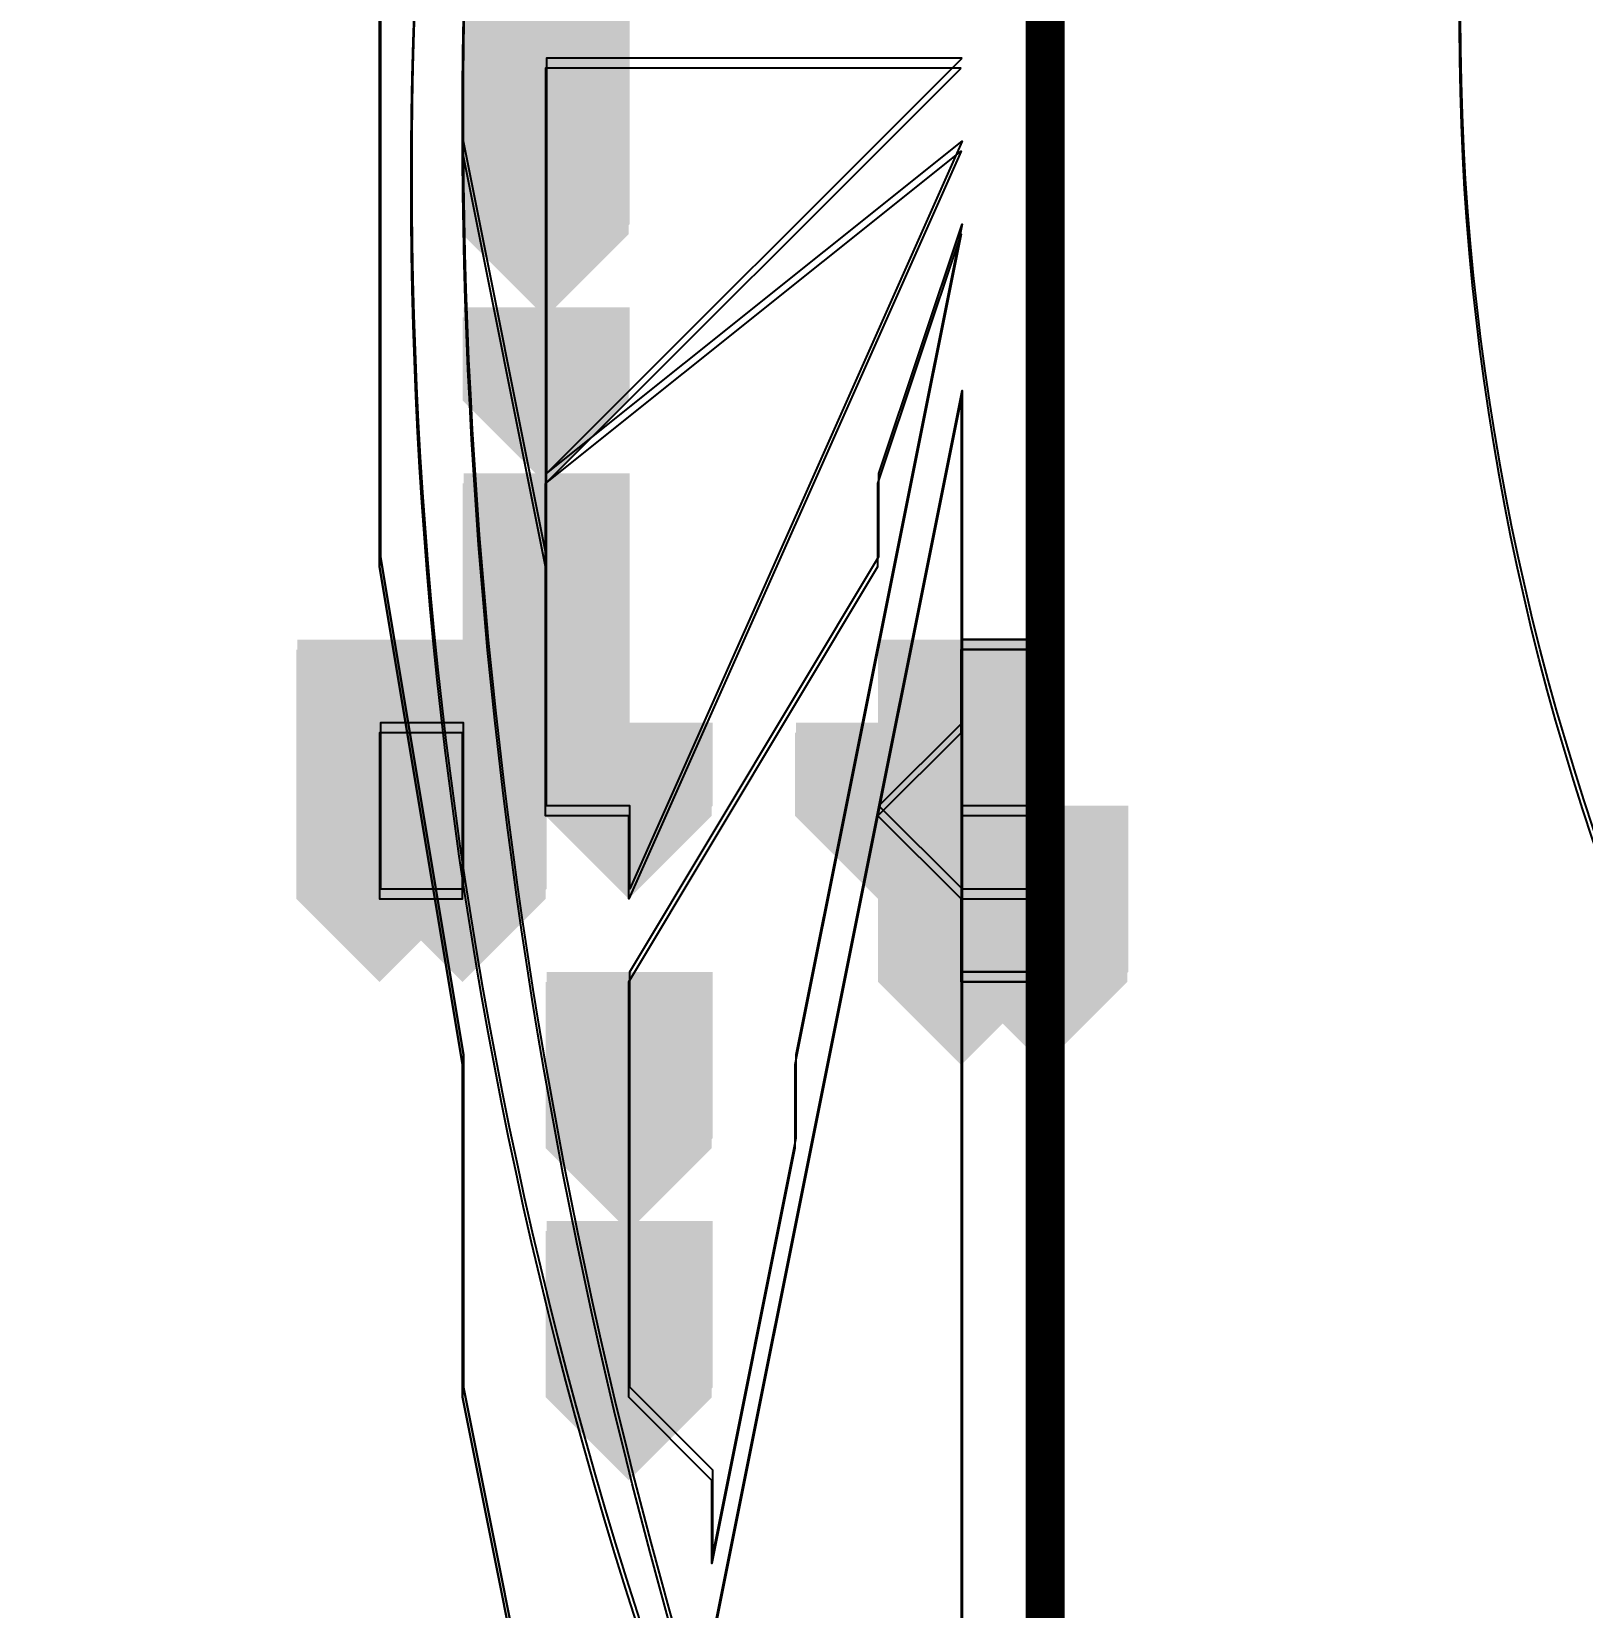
# Model space of a CAD drawing. Header units: millimetres. Extents: x -13407 to 8937287, y -2611 to 109271.
# Drawn here: x 12422.4 to 12501.4, y 5644.8 to 5725.2 of the extents above; entities that cross this region are included whole.
import ezdxf
from ezdxf import colors
from ezdxf.entities.mleader import LeaderData, LeaderLine
from ezdxf.math import Vec2, Vec3

# ---------------------------------------------------------------- set-up
doc = ezdxf.new("R2010")
doc.units = ezdxf.units.MM
doc.layers.add('АР_Отметки', color=250, linetype='Continuous', lineweight=15)
doc.layers.add('ТХ_обор_бытовое', color=14, linetype='Continuous')
doc.styles.add('ISOCPEUR', font='isocpeur.ttf', dxfattribs={"width": 0.7})

# ---------------------------------------------------------------- blocks, each defined once
blk = doc.blocks.new('_DotSmall')
at = {"color": 0, "linetype": 'ByBlock', "const_width": 0.5}
blk.add_lwpolyline([(-0.0625, 0, 1), (0.0625, 0, 1)], format="xyb", close=True, dxfattribs=at)
blk = doc.blocks.new('У300')
at = {"layer": 'ТХ_обор_бытовое', "transparency": 33554559}
for points in [[(-230567.446, 67307.201), (-230571.679, 67307.201), (-230571.679, 67302.967), (-230567.446, 67298.734), (-230563.212, 67302.967), (-230563.212, 67307.201)], [(-230567.395, 67307.711), (-230571.628, 67307.711), (-230571.628, 67303.478), (-230567.395, 67299.244), (-230563.161, 67303.478), (-230563.161, 67307.711)], [(-230567.395, 67303.478), (-230571.628, 67303.478), (-230571.628, 67299.244), (-230567.395, 67295.011), (-230563.161, 67299.244), (-230563.161, 67303.478)], [(-230567.395, 67303.478), (-230571.628, 67303.478), (-230571.628, 67299.244), (-230567.395, 67295.011), (-230563.161, 67299.244), (-230563.161, 67303.478)], [(-230567.446, 67302.967), (-230571.679, 67302.967), (-230571.679, 67298.734), (-230567.446, 67294.501), (-230563.212, 67298.734), (-230563.212, 67302.967)], [(-230567.446, 67302.967), (-230571.679, 67302.967), (-230571.679, 67298.734), (-230567.446, 67294.501), (-230563.212, 67298.734), (-230563.212, 67302.967)], [(-230567.395, 67299.244), (-230571.628, 67299.244), (-230571.628, 67295.011), (-230567.395, 67290.778), (-230563.161, 67295.011), (-230563.161, 67299.244)], [(-230567.395, 67299.244), (-230571.628, 67299.244), (-230571.628, 67295.011), (-230567.395, 67290.778), (-230563.161, 67295.011), (-230563.161, 67299.244)], [(-230567.395, 67299.244), (-230571.628, 67299.244), (-230571.628, 67295.011), (-230567.395, 67290.778), (-230563.161, 67295.011), (-230563.161, 67299.244)], [(-230567.395, 67299.244), (-230571.628, 67299.244), (-230571.628, 67295.011), (-230567.395, 67290.778), (-230563.161, 67295.011), (-230563.161, 67299.244)], [(-230567.446, 67298.734), (-230571.679, 67298.734), (-230571.679, 67294.501), (-230567.446, 67290.267), (-230563.212, 67294.501), (-230563.212, 67298.734)], [(-230567.446, 67298.734), (-230571.679, 67298.734), (-230571.679, 67294.501), (-230567.446, 67290.267), (-230563.212, 67294.501), (-230563.212, 67298.734)], [(-230567.446, 67298.734), (-230571.679, 67298.734), (-230571.679, 67294.501), (-230567.446, 67290.267), (-230563.212, 67294.501), (-230563.212, 67298.734)], [(-230567.446, 67298.734), (-230571.679, 67298.734), (-230571.679, 67294.501), (-230567.446, 67290.267), (-230563.212, 67294.501), (-230563.212, 67298.734)], [(-230567.395, 67290.778), (-230571.628, 67290.778), (-230571.628, 67286.544), (-230567.395, 67282.311), (-230563.161, 67286.544), (-230563.161, 67290.778)], [(-230567.446, 67290.267), (-230571.679, 67290.267), (-230571.679, 67286.034), (-230567.446, 67281.8), (-230563.212, 67286.034), (-230563.212, 67290.267)], [(-230567.395, 67282.311), (-230571.628, 67282.311), (-230571.628, 67278.078), (-230567.395, 67273.844), (-230563.161, 67278.078), (-230563.161, 67282.311)], [(-230567.395, 67282.311), (-230571.628, 67282.311), (-230571.628, 67278.078), (-230567.395, 67273.844), (-230563.161, 67278.078), (-230563.161, 67282.311)], [(-230567.446, 67281.8), (-230571.679, 67281.8), (-230571.679, 67277.567), (-230567.446, 67273.334), (-230563.212, 67277.567), (-230563.212, 67281.8)], [(-230567.446, 67281.8), (-230571.679, 67281.8), (-230571.679, 67277.567), (-230567.446, 67273.334), (-230563.212, 67277.567), (-230563.212, 67281.8)], [(-230567.446, 67277.567), (-230571.679, 67277.567), (-230571.679, 67273.334), (-230567.446, 67269.1), (-230563.212, 67273.334), (-230563.212, 67277.567)], [(-230567.395, 67278.078), (-230571.628, 67278.078), (-230571.628, 67273.844), (-230567.395, 67269.611), (-230563.161, 67273.844), (-230563.161, 67278.078)], [(-230575.861, 67273.844), (-230580.095, 67273.844), (-230580.095, 67269.611), (-230575.861, 67265.378), (-230571.628, 67269.611), (-230571.628, 67273.844)], [(-230575.861, 67273.844), (-230580.095, 67273.844), (-230580.095, 67269.611), (-230575.861, 67265.378), (-230571.628, 67269.611), (-230571.628, 67273.844)], [(-230567.395, 67273.844), (-230571.628, 67273.844), (-230571.628, 67269.611), (-230567.395, 67265.378), (-230563.161, 67269.611), (-230563.161, 67273.844)], [(-230546.228, 67273.844), (-230550.461, 67273.844), (-230550.461, 67269.611), (-230546.228, 67265.378), (-230541.994, 67269.611), (-230541.994, 67273.844)], [(-230546.228, 67273.844), (-230550.461, 67273.844), (-230550.461, 67269.611), (-230546.228, 67265.378), (-230541.994, 67269.611), (-230541.994, 67273.844)], [(-230546.228, 67273.844), (-230550.461, 67273.844), (-230550.461, 67269.611), (-230546.228, 67265.378), (-230541.994, 67269.611), (-230541.994, 67273.844)], [(-230546.228, 67273.844), (-230550.461, 67273.844), (-230550.461, 67269.611), (-230546.228, 67265.378), (-230541.994, 67269.611), (-230541.994, 67273.844)], [(-230575.913, 67273.334), (-230580.146, 67273.334), (-230580.146, 67269.1), (-230575.913, 67264.867), (-230571.679, 67269.1), (-230571.679, 67273.334)], [(-230575.913, 67273.334), (-230580.146, 67273.334), (-230580.146, 67269.1), (-230575.913, 67264.867), (-230571.679, 67269.1), (-230571.679, 67273.334)], [(-230567.446, 67273.334), (-230571.679, 67273.334), (-230571.679, 67269.1), (-230567.446, 67264.867), (-230563.212, 67269.1), (-230563.212, 67273.334)], [(-230546.279, 67273.334), (-230550.512, 67273.334), (-230550.512, 67269.1), (-230546.279, 67264.867), (-230542.046, 67269.1), (-230542.046, 67273.334)], [(-230546.279, 67273.334), (-230550.512, 67273.334), (-230550.512, 67269.1), (-230546.279, 67264.867), (-230542.046, 67269.1), (-230542.046, 67273.334)], [(-230546.279, 67273.334), (-230550.512, 67273.334), (-230550.512, 67269.1), (-230546.279, 67264.867), (-230542.046, 67269.1), (-230542.046, 67273.334)], [(-230546.279, 67273.334), (-230550.512, 67273.334), (-230550.512, 67269.1), (-230546.279, 67264.867), (-230542.046, 67269.1), (-230542.046, 67273.334)], [(-230575.861, 67269.611), (-230580.095, 67269.611), (-230580.095, 67265.378), (-230575.861, 67261.144), (-230571.628, 67265.378), (-230571.628, 67269.611)], [(-230575.861, 67269.611), (-230580.095, 67269.611), (-230580.095, 67265.378), (-230575.861, 67261.144), (-230571.628, 67265.378), (-230571.628, 67269.611)], [(-230575.861, 67269.611), (-230580.095, 67269.611), (-230580.095, 67265.378), (-230575.861, 67261.144), (-230571.628, 67265.378), (-230571.628, 67269.611)], [(-230575.861, 67269.611), (-230580.095, 67269.611), (-230580.095, 67265.378), (-230575.861, 67261.144), (-230571.628, 67265.378), (-230571.628, 67269.611)], [(-230575.861, 67269.611), (-230580.095, 67269.611), (-230580.095, 67265.378), (-230575.861, 67261.144), (-230571.628, 67265.378), (-230571.628, 67269.611)], [(-230575.861, 67269.611), (-230580.095, 67269.611), (-230580.095, 67265.378), (-230575.861, 67261.144), (-230571.628, 67265.378), (-230571.628, 67269.611)], [(-230575.861, 67269.611), (-230580.095, 67269.611), (-230580.095, 67265.378), (-230575.861, 67261.144), (-230571.628, 67265.378), (-230571.628, 67269.611)], [(-230575.861, 67269.611), (-230580.095, 67269.611), (-230580.095, 67265.378), (-230575.861, 67261.144), (-230571.628, 67265.378), (-230571.628, 67269.611)], [(-230575.861, 67269.611), (-230580.095, 67269.611), (-230580.095, 67265.378), (-230575.861, 67261.144), (-230571.628, 67265.378), (-230571.628, 67269.611)], [(-230571.628, 67269.611), (-230575.861, 67269.611), (-230575.861, 67265.378), (-230571.628, 67261.144), (-230567.395, 67265.378), (-230567.395, 67269.611)], [(-230571.628, 67269.611), (-230575.861, 67269.611), (-230575.861, 67265.378), (-230571.628, 67261.144), (-230567.395, 67265.378), (-230567.395, 67269.611)], [(-230571.628, 67269.611), (-230575.861, 67269.611), (-230575.861, 67265.378), (-230571.628, 67261.144), (-230567.395, 67265.378), (-230567.395, 67269.611)], [(-230571.628, 67269.611), (-230575.861, 67269.611), (-230575.861, 67265.378), (-230571.628, 67261.144), (-230567.395, 67265.378), (-230567.395, 67269.611)], [(-230571.628, 67269.611), (-230575.861, 67269.611), (-230575.861, 67265.378), (-230571.628, 67261.144), (-230567.395, 67265.378), (-230567.395, 67269.611)], [(-230571.628, 67269.611), (-230575.861, 67269.611), (-230575.861, 67265.378), (-230571.628, 67261.144), (-230567.395, 67265.378), (-230567.395, 67269.611)], [(-230571.628, 67269.611), (-230575.861, 67269.611), (-230575.861, 67265.378), (-230571.628, 67261.144), (-230567.395, 67265.378), (-230567.395, 67269.611)], [(-230571.628, 67269.611), (-230575.861, 67269.611), (-230575.861, 67265.378), (-230571.628, 67261.144), (-230567.395, 67265.378), (-230567.395, 67269.611)], [(-230571.628, 67269.611), (-230575.861, 67269.611), (-230575.861, 67265.378), (-230571.628, 67261.144), (-230567.395, 67265.378), (-230567.395, 67269.611)], [(-230563.161, 67269.611), (-230567.395, 67269.611), (-230567.395, 67265.378), (-230563.161, 67261.144), (-230558.928, 67265.378), (-230558.928, 67269.611)], [(-230550.461, 67269.611), (-230554.695, 67269.611), (-230554.695, 67265.378), (-230550.461, 67261.144), (-230546.228, 67265.378), (-230546.228, 67269.611)], [(-230550.461, 67269.611), (-230554.695, 67269.611), (-230554.695, 67265.378), (-230550.461, 67261.144), (-230546.228, 67265.378), (-230546.228, 67269.611)], [(-230546.228, 67269.611), (-230550.461, 67269.611), (-230550.461, 67265.378), (-230546.228, 67261.144), (-230541.994, 67265.378), (-230541.994, 67269.611)], [(-230546.228, 67269.611), (-230550.461, 67269.611), (-230550.461, 67265.378), (-230546.228, 67261.144), (-230541.994, 67265.378), (-230541.994, 67269.611)], [(-230575.913, 67269.1), (-230580.146, 67269.1), (-230580.146, 67264.867), (-230575.913, 67260.634), (-230571.679, 67264.867), (-230571.679, 67269.1)], [(-230575.913, 67269.1), (-230580.146, 67269.1), (-230580.146, 67264.867), (-230575.913, 67260.634), (-230571.679, 67264.867), (-230571.679, 67269.1)], [(-230575.913, 67269.1), (-230580.146, 67269.1), (-230580.146, 67264.867), (-230575.913, 67260.634), (-230571.679, 67264.867), (-230571.679, 67269.1)], [(-230575.913, 67269.1), (-230580.146, 67269.1), (-230580.146, 67264.867), (-230575.913, 67260.634), (-230571.679, 67264.867), (-230571.679, 67269.1)], [(-230575.913, 67269.1), (-230580.146, 67269.1), (-230580.146, 67264.867), (-230575.913, 67260.634), (-230571.679, 67264.867), (-230571.679, 67269.1)], [(-230575.913, 67269.1), (-230580.146, 67269.1), (-230580.146, 67264.867), (-230575.913, 67260.634), (-230571.679, 67264.867), (-230571.679, 67269.1)], [(-230575.913, 67269.1), (-230580.146, 67269.1), (-230580.146, 67264.867), (-230575.913, 67260.634), (-230571.679, 67264.867), (-230571.679, 67269.1)], [(-230575.913, 67269.1), (-230580.146, 67269.1), (-230580.146, 67264.867), (-230575.913, 67260.634), (-230571.679, 67264.867), (-230571.679, 67269.1)], [(-230575.913, 67269.1), (-230580.146, 67269.1), (-230580.146, 67264.867), (-230575.913, 67260.634), (-230571.679, 67264.867), (-230571.679, 67269.1)], [(-230571.679, 67269.1), (-230575.913, 67269.1), (-230575.913, 67264.867), (-230571.679, 67260.634), (-230567.446, 67264.867), (-230567.446, 67269.1)], [(-230571.679, 67269.1), (-230575.913, 67269.1), (-230575.913, 67264.867), (-230571.679, 67260.634), (-230567.446, 67264.867), (-230567.446, 67269.1)], [(-230571.679, 67269.1), (-230575.913, 67269.1), (-230575.913, 67264.867), (-230571.679, 67260.634), (-230567.446, 67264.867), (-230567.446, 67269.1)], [(-230571.679, 67269.1), (-230575.913, 67269.1), (-230575.913, 67264.867), (-230571.679, 67260.634), (-230567.446, 67264.867), (-230567.446, 67269.1)], [(-230571.679, 67269.1), (-230575.913, 67269.1), (-230575.913, 67264.867), (-230571.679, 67260.634), (-230567.446, 67264.867), (-230567.446, 67269.1)], [(-230571.679, 67269.1), (-230575.913, 67269.1), (-230575.913, 67264.867), (-230571.679, 67260.634), (-230567.446, 67264.867), (-230567.446, 67269.1)], [(-230571.679, 67269.1), (-230575.913, 67269.1), (-230575.913, 67264.867), (-230571.679, 67260.634), (-230567.446, 67264.867), (-230567.446, 67269.1)], [(-230571.679, 67269.1), (-230575.913, 67269.1), (-230575.913, 67264.867), (-230571.679, 67260.634), (-230567.446, 67264.867), (-230567.446, 67269.1)], [(-230571.679, 67269.1), (-230575.913, 67269.1), (-230575.913, 67264.867), (-230571.679, 67260.634), (-230567.446, 67264.867), (-230567.446, 67269.1)], [(-230563.212, 67269.1), (-230567.446, 67269.1), (-230567.446, 67264.867), (-230563.212, 67260.634), (-230558.979, 67264.867), (-230558.979, 67269.1)], [(-230550.512, 67269.1), (-230554.746, 67269.1), (-230554.746, 67264.867), (-230550.512, 67260.634), (-230546.279, 67264.867), (-230546.279, 67269.1)], [(-230550.512, 67269.1), (-230554.746, 67269.1), (-230554.746, 67264.867), (-230550.512, 67260.634), (-230546.279, 67264.867), (-230546.279, 67269.1)], [(-230546.279, 67269.1), (-230550.512, 67269.1), (-230550.512, 67264.867), (-230546.279, 67260.634), (-230542.046, 67264.867), (-230542.046, 67269.1)], [(-230546.279, 67269.1), (-230550.512, 67269.1), (-230550.512, 67264.867), (-230546.279, 67260.634), (-230542.046, 67264.867), (-230542.046, 67269.1)], [(-230575.913, 67264.867), (-230580.146, 67264.867), (-230580.146, 67260.634), (-230575.913, 67256.4), (-230571.679, 67260.634), (-230571.679, 67264.867)], [(-230575.913, 67264.867), (-230580.146, 67264.867), (-230580.146, 67260.634), (-230575.913, 67256.4), (-230571.679, 67260.634), (-230571.679, 67264.867)], [(-230575.913, 67264.867), (-230580.146, 67264.867), (-230580.146, 67260.634), (-230575.913, 67256.4), (-230571.679, 67260.634), (-230571.679, 67264.867)], [(-230575.913, 67264.867), (-230580.146, 67264.867), (-230580.146, 67260.634), (-230575.913, 67256.4), (-230571.679, 67260.634), (-230571.679, 67264.867)], [(-230575.913, 67264.867), (-230580.146, 67264.867), (-230580.146, 67260.634), (-230575.913, 67256.4), (-230571.679, 67260.634), (-230571.679, 67264.867)], [(-230575.861, 67265.378), (-230580.095, 67265.378), (-230580.095, 67261.144), (-230575.861, 67256.911), (-230571.628, 67261.144), (-230571.628, 67265.378)], [(-230575.861, 67265.378), (-230580.095, 67265.378), (-230580.095, 67261.144), (-230575.861, 67256.911), (-230571.628, 67261.144), (-230571.628, 67265.378)], [(-230575.861, 67265.378), (-230580.095, 67265.378), (-230580.095, 67261.144), (-230575.861, 67256.911), (-230571.628, 67261.144), (-230571.628, 67265.378)], [(-230575.861, 67265.378), (-230580.095, 67265.378), (-230580.095, 67261.144), (-230575.861, 67256.911), (-230571.628, 67261.144), (-230571.628, 67265.378)], [(-230575.861, 67265.378), (-230580.095, 67265.378), (-230580.095, 67261.144), (-230575.861, 67256.911), (-230571.628, 67261.144), (-230571.628, 67265.378)], [(-230571.679, 67264.867), (-230575.913, 67264.867), (-230575.913, 67260.634), (-230571.679, 67256.4), (-230567.446, 67260.634), (-230567.446, 67264.867)], [(-230571.679, 67264.867), (-230575.913, 67264.867), (-230575.913, 67260.634), (-230571.679, 67256.4), (-230567.446, 67260.634), (-230567.446, 67264.867)], [(-230571.679, 67264.867), (-230575.913, 67264.867), (-230575.913, 67260.634), (-230571.679, 67256.4), (-230567.446, 67260.634), (-230567.446, 67264.867)], [(-230571.628, 67265.378), (-230575.861, 67265.378), (-230575.861, 67261.144), (-230571.628, 67256.911), (-230567.395, 67261.144), (-230567.395, 67265.378)], [(-230571.628, 67265.378), (-230575.861, 67265.378), (-230575.861, 67261.144), (-230571.628, 67256.911), (-230567.395, 67261.144), (-230567.395, 67265.378)], [(-230571.628, 67265.378), (-230575.861, 67265.378), (-230575.861, 67261.144), (-230571.628, 67256.911), (-230567.395, 67261.144), (-230567.395, 67265.378)], [(-230546.279, 67264.867), (-230550.512, 67264.867), (-230550.512, 67260.634), (-230546.279, 67256.4), (-230542.046, 67260.634), (-230542.046, 67264.867)], [(-230546.279, 67264.867), (-230550.512, 67264.867), (-230550.512, 67260.634), (-230546.279, 67256.4), (-230542.046, 67260.634), (-230542.046, 67264.867)], [(-230546.228, 67265.378), (-230550.461, 67265.378), (-230550.461, 67261.144), (-230546.228, 67256.911), (-230541.994, 67261.144), (-230541.994, 67265.378)], [(-230546.228, 67265.378), (-230550.461, 67265.378), (-230550.461, 67261.144), (-230546.228, 67256.911), (-230541.994, 67261.144), (-230541.994, 67265.378)], [(-230542.046, 67264.867), (-230546.279, 67264.867), (-230546.279, 67260.634), (-230542.046, 67256.4), (-230537.812, 67260.634), (-230537.812, 67264.867)], [(-230541.994, 67265.378), (-230546.228, 67265.378), (-230546.228, 67261.144), (-230541.994, 67256.911), (-230537.761, 67261.144), (-230537.761, 67265.378)], [(-230546.279, 67260.634), (-230550.512, 67260.634), (-230550.512, 67256.4), (-230546.279, 67252.167), (-230542.046, 67256.4), (-230542.046, 67260.634)], [(-230546.279, 67260.634), (-230550.512, 67260.634), (-230550.512, 67256.4), (-230546.279, 67252.167), (-230542.046, 67256.4), (-230542.046, 67260.634)], [(-230546.228, 67261.144), (-230550.461, 67261.144), (-230550.461, 67256.911), (-230546.228, 67252.678), (-230541.994, 67256.911), (-230541.994, 67261.144)], [(-230546.228, 67261.144), (-230550.461, 67261.144), (-230550.461, 67256.911), (-230546.228, 67252.678), (-230541.994, 67256.911), (-230541.994, 67261.144)], [(-230542.046, 67260.634), (-230546.279, 67260.634), (-230546.279, 67256.4), (-230542.046, 67252.167), (-230537.812, 67256.4), (-230537.812, 67260.634)], [(-230542.046, 67260.634), (-230546.279, 67260.634), (-230546.279, 67256.4), (-230542.046, 67252.167), (-230537.812, 67256.4), (-230537.812, 67260.634)], [(-230541.994, 67261.144), (-230546.228, 67261.144), (-230546.228, 67256.911), (-230541.994, 67252.678), (-230537.761, 67256.911), (-230537.761, 67261.144)], [(-230541.994, 67261.144), (-230546.228, 67261.144), (-230546.228, 67256.911), (-230541.994, 67252.678), (-230537.761, 67256.911), (-230537.761, 67261.144)], [(-230563.161, 67256.911), (-230567.395, 67256.911), (-230567.395, 67252.678), (-230563.161, 67248.444), (-230558.928, 67252.678), (-230558.928, 67256.911)], [(-230563.212, 67256.4), (-230567.446, 67256.4), (-230567.446, 67252.167), (-230563.212, 67247.934), (-230558.979, 67252.167), (-230558.979, 67256.4)], [(-230563.161, 67252.678), (-230567.395, 67252.678), (-230567.395, 67248.444), (-230563.161, 67244.211), (-230558.928, 67248.444), (-230558.928, 67252.678)], [(-230563.212, 67252.167), (-230567.446, 67252.167), (-230567.446, 67247.934), (-230563.212, 67243.7), (-230558.979, 67247.934), (-230558.979, 67252.167)], [(-230563.161, 67244.211), (-230567.395, 67244.211), (-230567.395, 67239.977), (-230563.161, 67235.744), (-230558.928, 67239.977), (-230558.928, 67244.211)], [(-230563.212, 67243.7), (-230567.446, 67243.7), (-230567.446, 67239.467), (-230563.212, 67235.233), (-230558.979, 67239.467), (-230558.979, 67243.7)], [(-230563.161, 67239.977), (-230567.395, 67239.977), (-230567.395, 67235.744), (-230563.161, 67231.511), (-230558.928, 67235.744), (-230558.928, 67239.977)], [(-230563.212, 67239.467), (-230567.446, 67239.467), (-230567.446, 67235.233), (-230563.212, 67231), (-230558.979, 67235.233), (-230558.979, 67239.467)]]:
    blk.add_hatch(color=256, dxfattribs=at).paths.add_polyline_path(points)
at = {"layer": 'ТХ_обор_бытовое', "const_width": 2}
blk.add_lwpolyline([(-230216.026, 67468.579), (-230216.026, 67142.61), (-230541.994, 67142.61), (-230541.994, 67468.579)], close=True, dxfattribs=at)
at = {"layer": 'ТХ_обор_бытовое'}
for points in [[(-230550.461, 67184.944), (-230554.695, 67193.41), (-230563.161, 67201.877), (-230567.395, 67214.577), (-230571.628, 67235.744), (-230571.628, 67252.678), (-230575.861, 67278.078), (-230575.861, 67299.244), (-230575.861, 67324.645), (-230575.861, 67345.811), (-230571.628, 67366.978)], [(-230571.628, 67366.978), (-230575.861, 67345.811), (-230575.861, 67324.645), (-230575.861, 67299.244), (-230575.861, 67278.078), (-230571.628, 67252.678), (-230571.628, 67235.744), (-230567.395, 67214.577), (-230563.161, 67201.877), (-230554.695, 67193.41), (-230550.461, 67184.944), (-230541.994, 67180.71), (-230550.461, 67184.944), (-230554.695, 67193.41), (-230563.161, 67201.877), (-230567.395, 67214.577), (-230571.628, 67235.744), (-230571.628, 67252.678), (-230575.861, 67278.078), (-230575.861, 67299.244), (-230575.861, 67324.645), (-230575.861, 67345.811), (-230571.628, 67366.978)], [(-230571.628, 67366.978), (-230575.861, 67345.811), (-230575.861, 67324.645), (-230575.861, 67299.244), (-230575.861, 67278.078)], [(-230567.395, 67278.078), (-230571.628, 67299.244)], [(-230541.994, 67265.378), (-230546.228, 67265.378), (-230546.228, 67261.144), (-230541.994, 67261.144)]]:
    blk.add_lwpolyline(points, dxfattribs=at)
at = {"layer": 'ТХ_обор_бытовое', "elevation": -0.565}
for points in [[(-230550.512, 67184.433), (-230554.746, 67192.9), (-230563.212, 67201.367), (-230567.446, 67214.067), (-230571.679, 67235.233), (-230571.679, 67252.167), (-230575.913, 67277.567), (-230575.913, 67298.734), (-230575.913, 67324.134), (-230575.913, 67345.301), (-230571.679, 67366.468)], [(-230571.679, 67366.468), (-230575.913, 67345.301), (-230575.913, 67324.134), (-230575.913, 67298.734), (-230575.913, 67277.567), (-230571.679, 67252.167), (-230571.679, 67235.233), (-230567.446, 67214.067), (-230563.212, 67201.367), (-230554.746, 67192.9), (-230550.512, 67184.433), (-230542.046, 67180.2), (-230550.512, 67184.433), (-230554.746, 67192.9), (-230563.212, 67201.367), (-230567.446, 67214.067), (-230571.679, 67235.233), (-230571.679, 67252.167), (-230575.913, 67277.567), (-230575.913, 67298.734), (-230575.913, 67324.134), (-230575.913, 67345.301), (-230571.679, 67366.468)], [(-230571.679, 67366.468), (-230575.913, 67345.301), (-230575.913, 67324.134), (-230575.913, 67298.734), (-230575.913, 67277.567)], [(-230567.446, 67277.567), (-230571.679, 67298.734)], [(-230542.046, 67264.867), (-230546.279, 67264.867), (-230546.279, 67260.634), (-230542.046, 67260.634)]]:
    blk.add_lwpolyline(points, dxfattribs=at)
blk.add_lwpolyline([(-230546.279, 67417.268), (-230542.046, 67417.268, 0.248454), (-230550.512, 67192.9, -0.207133)], format="xyb", close=True, dxfattribs=at)
at = {"layer": 'ТХ_обор_бытовое'}
blk.add_lwpolyline([(-230546.228, 67417.779), (-230541.994, 67417.779, 0.248454), (-230550.461, 67193.41, -0.207133)], format="xyb", close=True, dxfattribs=at)
for points in [[(-230546.228, 67303.478), (-230567.395, 67303.478), (-230567.395, 67299.244), (-230567.395, 67295.011), (-230567.395, 67290.778), (-230567.395, 67286.544), (-230567.395, 67282.311)], [(-230567.395, 67269.611), (-230567.395, 67273.844), (-230567.395, 67278.078), (-230567.395, 67282.311), (-230546.228, 67299.244), (-230563.161, 67261.144), (-230563.161, 67265.378), (-230567.395, 67265.378)], [(-230563.161, 67256.911), (-230550.461, 67278.078), (-230550.461, 67282.311), (-230546.228, 67295.011), (-230554.695, 67252.678), (-230554.695, 67248.444), (-230558.928, 67227.277), (-230558.928, 67231.511), (-230563.161, 67235.744), (-230563.161, 67239.977), (-230563.161, 67244.211), (-230563.161, 67248.444), (-230563.161, 67252.678)], [(-230546.228, 67193.41), (-230546.228, 67197.644), (-230550.461, 67201.877), (-230554.695, 67206.111), (-230554.695, 67210.344), (-230558.928, 67214.577), (-230558.928, 67218.811), (-230558.928, 67223.044), (-230546.228, 67286.544)], [(-230541.994, 67256.911), (-230546.228, 67256.911), (-230546.228, 67261.144), (-230550.461, 67265.378), (-230546.228, 67269.611), (-230546.228, 67273.844), (-230541.994, 67273.844), (-230546.228, 67273.844), (-230546.228, 67269.611), (-230550.461, 67265.378), (-230546.228, 67261.144), (-230546.228, 67256.911)], [(-230571.628, 67265.378), (-230571.628, 67269.611), (-230575.861, 67269.611), (-230575.861, 67265.378), (-230575.861, 67261.144), (-230571.628, 67261.144)]]:
    blk.add_lwpolyline(points, close=True, dxfattribs=at)
at = {"layer": 'ТХ_обор_бытовое', "elevation": -0.565}
for points in [[(-230546.279, 67302.967), (-230567.446, 67302.967), (-230567.446, 67298.734), (-230567.446, 67294.501), (-230567.446, 67290.267), (-230567.446, 67286.034), (-230567.446, 67281.8)], [(-230567.446, 67269.1), (-230567.446, 67273.334), (-230567.446, 67277.567), (-230567.446, 67281.8), (-230546.279, 67298.734), (-230563.212, 67260.634), (-230563.212, 67264.867), (-230567.446, 67264.867)], [(-230563.212, 67256.4), (-230550.512, 67277.567), (-230550.512, 67281.8), (-230546.279, 67294.501), (-230554.746, 67252.167), (-230554.746, 67247.934), (-230558.979, 67226.767), (-230558.979, 67231), (-230563.212, 67235.233), (-230563.212, 67239.467), (-230563.212, 67243.7), (-230563.212, 67247.934), (-230563.212, 67252.167)], [(-230546.279, 67192.9), (-230546.279, 67197.133), (-230550.512, 67201.367), (-230554.746, 67205.6), (-230554.746, 67209.833), (-230558.979, 67214.067), (-230558.979, 67218.3), (-230558.979, 67222.533), (-230546.279, 67286.034)], [(-230542.046, 67256.4), (-230546.279, 67256.4), (-230546.279, 67260.634), (-230550.512, 67264.867), (-230546.279, 67269.1), (-230546.279, 67273.334), (-230542.046, 67273.334), (-230546.279, 67273.334), (-230546.279, 67269.1), (-230550.512, 67264.867), (-230546.279, 67260.634), (-230546.279, 67256.4)], [(-230571.679, 67264.867), (-230571.679, 67269.1), (-230575.913, 67269.1), (-230575.913, 67264.867), (-230575.913, 67260.634), (-230571.679, 67260.634)]]:
    blk.add_lwpolyline(points, close=True, dxfattribs=at)
at = {"layer": 'ТХ_обор_бытовое'}
for centre in [(-230391.761, 67305.084, -0.565), (-230391.761, 67305.084, -0.565), (-230391.71, 67305.595), (-230391.71, 67305.595)]:
    blk.add_circle(centre, 129.117, dxfattribs=at)

msp = doc.modelspace()

# ---------------------------------------------------------------- block references
at = {"layer": 'ТХ_обор_бытовое'}
msp.add_blockref('У300', (243016.026, -61579.682), dxfattribs=at)

# ---------------------------------------------------------------- leaders
at = {"layer": 'АР_Отметки'}
ml = msp.add_multileader_mtext('Standard', dxfattribs=at)
ml.set_content('Л.4', color=256, style='ISOCPEUR')
ml.set_leader_properties(color=256, linetype='Continuous', lineweight=-1)
ml.set_arrow_properties(name='DOTSMALL')
ml.build(insert=Vec2(0, 0))
ml.multileader.update_dxf_attribs({"has_text_frame": 1, "text_left_attachment_type": 4, "text_right_attachment_type": 4, "dogleg_length": 100, "arrow_head_size": 180})
ctx = ml.context
ctx.base_point, ctx.char_height, ctx.arrow_head_size, ctx.landing_gap_size, ctx.plane_origin = Vec3(24839.763, 74395.902), 250, 180, 50, Vec3(52223.487, 62772.783)
ctx.left_attachment, ctx.right_attachment = 4, 4
notes = []
notes.append((ctx, [(0, (0, 0, 0), (0, 0), (1, 0), 1, [])]))
ctx.mtext.insert, ctx.mtext.width, ctx.mtext.line_spacing_style, ctx.mtext.flow_direction = Vec3(24889.763, 74729.236), 852.69703, 2, 5
ml = msp.add_multileader_mtext('Standard', dxfattribs=at)
ml.set_content('+11,550', color=256, style='ISOCPEUR')
ml.set_leader_properties(color=256, linetype='Continuous', lineweight=-1)
ml.set_arrow_properties(name='DOTSMALL')
ml.build(insert=Vec2(0, 0))
ml.multileader.update_dxf_attribs({"has_text_frame": 1, "text_left_attachment_type": 4, "text_right_attachment_type": 4, "dogleg_length": 100, "arrow_head_size": 180})
ctx = ml.context
ctx.base_point, ctx.char_height, ctx.arrow_head_size, ctx.landing_gap_size, ctx.plane_origin = Vec3(24235.274, 73745.516), 250, 180, 50, Vec3(22074.062, 73154.271)
ctx.left_attachment, ctx.right_attachment = 4, 4
notes.append((ctx, [(0, (0, 0, 0), (0, 0), (1, 0), 1, [])]))
ctx.mtext.insert, ctx.mtext.width, ctx.mtext.line_spacing_style, ctx.mtext.flow_direction = Vec3(24285.274, 74078.85), 852.69703, 2, 5
ml = msp.add_multileader_mtext('Standard', dxfattribs=at)
ml.set_content('+11,550', color=256, style='ISOCPEUR')
ml.set_leader_properties(color=256, linetype='Continuous', lineweight=-1)
ml.set_arrow_properties(name='DOTSMALL')
ml.build(insert=Vec2(0, 0))
ml.multileader.update_dxf_attribs({"has_text_frame": 1, "text_left_attachment_type": 4, "text_right_attachment_type": 4, "dogleg_length": 100, "arrow_head_size": 180})
ctx = ml.context
ctx.base_point, ctx.char_height, ctx.arrow_head_size, ctx.landing_gap_size, ctx.plane_origin = Vec3(24235.274, 73745.516), 250, 180, 50, Vec3(22074.062, 73154.271)
ctx.left_attachment, ctx.right_attachment = 4, 4
notes.append((ctx, [(0, (0, 0, 0), (0, 0), (1, 0), 1, [])]))
ctx.mtext.insert, ctx.mtext.width, ctx.mtext.line_spacing_style, ctx.mtext.flow_direction = Vec3(24285.274, 74078.85), 852.69703, 2, 5
ml = msp.add_multileader_mtext('Standard', dxfattribs=at)
ml.set_content('+13,200', color=256, style='ISOCPEUR')
ml.set_leader_properties(color=256, linetype='Continuous', lineweight=-1)
ml.set_arrow_properties(name='DOTSMALL')
ml.build(insert=Vec2(0, 0))
ml.multileader.update_dxf_attribs({"has_text_frame": 1, "text_left_attachment_type": 4, "text_right_attachment_type": 4, "dogleg_length": 100, "arrow_head_size": 180})
ctx = ml.context
ctx.base_point, ctx.char_height, ctx.arrow_head_size, ctx.landing_gap_size, ctx.plane_origin = Vec3(29391.125, 73679.066), 250, 180, 50, Vec3(27074.062, 73899.271)
ctx.left_attachment, ctx.right_attachment = 4, 4
notes.append((ctx, [(0, (0, 0, 0), (0, 0), (1, 0), 1, [])]))
ctx.mtext.insert, ctx.mtext.width, ctx.mtext.line_spacing_style, ctx.mtext.flow_direction = Vec3(29441.125, 74012.399), 852.69703, 2, 5
ml = msp.add_multileader_mtext('Standard', dxfattribs=at)
ml.set_content('+13,340', color=256, style='ISOCPEUR')
ml.set_leader_properties(color=256, linetype='Continuous', lineweight=-1)
ml.set_arrow_properties(name='DOTSMALL')
ml.build(insert=Vec2(0, 0))
ml.multileader.update_dxf_attribs({"has_text_frame": 1, "text_left_attachment_type": 4, "text_right_attachment_type": 4, "dogleg_length": 100, "arrow_head_size": 180})
ctx = ml.context
ctx.base_point, ctx.char_height, ctx.arrow_head_size, ctx.landing_gap_size, ctx.plane_origin = Vec3(29275.334, 72087.26), 250, 180, 50, Vec3(27756.459, 72382.146)
ctx.left_attachment, ctx.right_attachment = 4, 4
notes.append((ctx, [(0, (0, 0, 0), (0, 0), (1, 0), 1, [])]))
ctx.mtext.insert, ctx.mtext.width, ctx.mtext.line_spacing_style, ctx.mtext.flow_direction = Vec3(29325.334, 72420.594), 852.69703, 2, 5
ml = msp.add_multileader_mtext('Standard', dxfattribs=at)
ml.set_content('+13,340', color=256, style='ISOCPEUR')
ml.set_leader_properties(color=256, linetype='Continuous', lineweight=-1)
ml.set_arrow_properties(name='DOTSMALL')
ml.build(insert=Vec2(0, 0))
ml.multileader.update_dxf_attribs({"has_text_frame": 1, "text_left_attachment_type": 4, "text_right_attachment_type": 4, "dogleg_length": 100, "arrow_head_size": 180})
ctx = ml.context
ctx.base_point, ctx.char_height, ctx.arrow_head_size, ctx.landing_gap_size, ctx.plane_origin = Vec3(18634.964, 42258.31), 250, 180, 50, Vec3(18553.571, 40547.618)
ctx.left_attachment, ctx.right_attachment = 4, 4
notes.append((ctx, [(0, (0, 0, 0), (0, 0), (1, 0), 1, [])]))
ctx.mtext.insert, ctx.mtext.width, ctx.mtext.defined_height, ctx.mtext.line_spacing_style, ctx.mtext.flow_direction = Vec3(18684.964, 42591.643), 696.0353, 776.461, 2, 5
ml = msp.add_multileader_mtext('Standard', dxfattribs=at)
ml.set_content('+9,800', color=256, style='ISOCPEUR')
ml.set_leader_properties(color=256, linetype='Continuous', lineweight=-1)
ml.set_arrow_properties(name='DOTSMALL')
ml.build(insert=Vec2(0, 0))
ml.multileader.update_dxf_attribs({"has_text_frame": 1, "text_left_attachment_type": 4, "text_right_attachment_type": 4, "dogleg_length": 100, "arrow_head_size": 180})
ctx = ml.context
ctx.base_point, ctx.char_height, ctx.arrow_head_size, ctx.landing_gap_size, ctx.plane_origin = Vec3(54552.737, 26703.114), 250, 180, 50, Vec3(54303.371, 26042.292)
ctx.left_attachment, ctx.right_attachment = 4, 4
notes.append((ctx, [(0, (0, 0, 0), (0, 0), (1, 0), 1, [])]))
ctx.mtext.insert, ctx.mtext.width, ctx.mtext.line_spacing_style, ctx.mtext.flow_direction = Vec3(54602.737, 27036.447), 852.69703, 2, 5
ml = msp.add_multileader_mtext('Standard', dxfattribs=at)
ml.set_content('+9,800', color=256, style='ISOCPEUR')
ml.set_leader_properties(color=256, linetype='Continuous', lineweight=-1)
ml.set_arrow_properties(name='DOTSMALL')
ml.build(insert=Vec2(0, 0))
ml.multileader.update_dxf_attribs({"has_text_frame": 1, "text_left_attachment_type": 4, "text_right_attachment_type": 4, "dogleg_length": 100, "arrow_head_size": 180})
ctx = ml.context
ctx.base_point, ctx.char_height, ctx.arrow_head_size, ctx.landing_gap_size, ctx.plane_origin = Vec3(54552.737, 26703.114), 250, 180, 50, Vec3(54303.371, 26042.292)
ctx.left_attachment, ctx.right_attachment = 4, 4
notes.append((ctx, [(0, (0, 0, 0), (0, 0), (1, 0), 1, [])]))
ctx.mtext.insert, ctx.mtext.width, ctx.mtext.line_spacing_style, ctx.mtext.flow_direction = Vec3(54602.737, 27036.447), 852.69703, 2, 5
ml = msp.add_multileader_mtext('Standard', dxfattribs=at)
ml.set_content('+9,800', color=256, style='ISOCPEUR')
ml.set_leader_properties(color=256, linetype='Continuous', lineweight=-1)
ml.set_arrow_properties(name='DOTSMALL')
ml.build(insert=Vec2(0, 0))
ml.multileader.update_dxf_attribs({"has_text_frame": 1, "text_left_attachment_type": 4, "text_right_attachment_type": 4, "dogleg_length": 100, "arrow_head_size": 180})
ctx = ml.context
ctx.base_point, ctx.char_height, ctx.arrow_head_size, ctx.landing_gap_size, ctx.plane_origin = Vec3(15045.834, 26425.587), 250, 180, 50, Vec3(12884.622, 25834.342)
ctx.left_attachment, ctx.right_attachment = 4, 4
notes.append((ctx, [(0, (0, 0, 0), (0, 0), (1, 0), 1, [])]))
ctx.mtext.insert, ctx.mtext.width, ctx.mtext.line_spacing_style, ctx.mtext.flow_direction = Vec3(15095.834, 26758.921), 852.69703, 2, 5
ml = msp.add_multileader_mtext('Standard', dxfattribs=at)
ml.set_content('+9,800', color=256, style='ISOCPEUR')
ml.set_leader_properties(color=256, linetype='Continuous', lineweight=-1)
ml.set_arrow_properties(name='DOTSMALL')
ml.build(insert=Vec2(0, 0))
ml.multileader.update_dxf_attribs({"has_text_frame": 1, "text_left_attachment_type": 4, "text_right_attachment_type": 4, "dogleg_length": 100, "arrow_head_size": 180})
ctx = ml.context
ctx.base_point, ctx.char_height, ctx.arrow_head_size, ctx.landing_gap_size, ctx.plane_origin = Vec3(15045.834, 26425.587), 250, 180, 50, Vec3(12884.622, 25834.342)
ctx.left_attachment, ctx.right_attachment = 4, 4
notes.append((ctx, [(0, (0, 0, 0), (0, 0), (1, 0), 1, [])]))
ctx.mtext.insert, ctx.mtext.width, ctx.mtext.line_spacing_style, ctx.mtext.flow_direction = Vec3(15095.834, 26758.921), 852.69703, 2, 5
ml = msp.add_multileader_mtext('Standard', dxfattribs=at)
ml.set_content('Л.2', color=256, style='ISOCPEUR')
ml.set_leader_properties(color=256, linetype='Continuous', lineweight=-1)
ml.set_arrow_properties(name='DOTSMALL')
ml.build(insert=Vec2(0, 0))
ml.multileader.update_dxf_attribs({"has_text_frame": 1, "text_left_attachment_type": 4, "text_right_attachment_type": 4, "dogleg_length": 100, "arrow_head_size": 180})
ctx = ml.context
ctx.base_point, ctx.char_height, ctx.arrow_head_size, ctx.landing_gap_size, ctx.plane_origin = Vec3(13150.597, 26163.422, 0), 250, 180, 50, Vec3(38910.173, 13377.017, 0)
ctx.left_attachment, ctx.right_attachment = 4, 4
notes.append((ctx, [(0, (0, 0, 0), (0, 0), (1, 0), 1, [])]))
ctx.mtext.insert, ctx.mtext.width, ctx.mtext.line_spacing_style, ctx.mtext.flow_direction = Vec3(13200.597, 26496.756, 0), 852.69703, 2, 5
ml = msp.add_multileader_mtext('Standard', dxfattribs=at)
ml.set_content('Л.1', color=256, style='ISOCPEUR')
ml.set_leader_properties(color=256, linetype='Continuous', lineweight=-1)
ml.set_arrow_properties(name='DOTSMALL')
ml.build(insert=Vec2(0, 0))
ml.multileader.update_dxf_attribs({"has_text_frame": 1, "text_left_attachment_type": 4, "text_right_attachment_type": 4, "dogleg_length": 100, "arrow_head_size": 180})
ctx = ml.context
ctx.base_point, ctx.char_height, ctx.arrow_head_size, ctx.landing_gap_size, ctx.plane_origin = Vec3(51786.768, 25922.714, 0), 250, 180, 50, Vec3(77176.933, 13681.216, 0)
ctx.left_attachment, ctx.right_attachment = 4, 4
notes.append((ctx, [(0, (0, 0, 0), (0, 0), (1, 0), 1, [])]))
ctx.mtext.insert, ctx.mtext.width, ctx.mtext.line_spacing_style, ctx.mtext.flow_direction = Vec3(51836.768, 26256.047, 0), 852.69703, 2, 5
ml = msp.add_multileader_mtext('Standard', dxfattribs=at)
ml.set_content('+11,750', color=256, style='ISOCPEUR')
ml.set_leader_properties(color=256, linetype='Continuous', lineweight=-1)
ml.set_arrow_properties(name='DOTSMALL')
ml.build(insert=Vec2(0, 0))
ml.multileader.update_dxf_attribs({"has_text_frame": 1, "text_left_attachment_type": 4, "text_right_attachment_type": 4, "dogleg_length": 100, "arrow_head_size": 180})
ctx = ml.context
ctx.base_point, ctx.char_height, ctx.arrow_head_size, ctx.landing_gap_size, ctx.plane_origin = Vec3(52695.322, 21086.143), 250, 180, 50, Vec3(53174.439, 18467.019)
ctx.left_attachment, ctx.right_attachment = 4, 4
notes.append((ctx, [(0, (0, 0, 0), (0, 0), (1, 0), 1, [])]))
ctx.mtext.insert, ctx.mtext.width, ctx.mtext.line_spacing_style, ctx.mtext.flow_direction = Vec3(52745.322, 21419.476), 852.69703, 2, 5
ml = msp.add_multileader_mtext('Standard', dxfattribs=at)
ml.set_content('+11,750', color=256, style='ISOCPEUR')
ml.set_leader_properties(color=256, linetype='Continuous', lineweight=-1)
ml.set_arrow_properties(name='DOTSMALL')
ml.build(insert=Vec2(0, 0))
ml.multileader.update_dxf_attribs({"has_text_frame": 1, "text_left_attachment_type": 4, "text_right_attachment_type": 4, "dogleg_length": 100, "arrow_head_size": 180})
ctx = ml.context
ctx.base_point, ctx.char_height, ctx.arrow_head_size, ctx.landing_gap_size, ctx.plane_origin = Vec3(14239.381, 21026.597), 250, 180, 50, Vec3(14497.804, 19536.753)
ctx.left_attachment, ctx.right_attachment = 4, 4
notes.append((ctx, [(0, (0, 0, 0), (0, 0), (1, 0), 1, [])]))
ctx.mtext.insert, ctx.mtext.width, ctx.mtext.defined_height, ctx.mtext.line_spacing_style, ctx.mtext.flow_direction = Vec3(14289.381, 21359.93), 696.0353, 776.461, 2, 5
ml = msp.add_multileader_mtext('Standard', dxfattribs=at)
ml.set_content('+12,200', color=256, style='ISOCPEUR')
ml.set_leader_properties(color=256, linetype='Continuous', lineweight=-1)
ml.set_arrow_properties(name='DOTSMALL')
ml.build(insert=Vec2(0, 0))
ml.multileader.update_dxf_attribs({"has_text_frame": 1, "text_left_attachment_type": 4, "text_right_attachment_type": 4, "dogleg_length": 100, "arrow_head_size": 180})
ctx = ml.context
ctx.base_point, ctx.char_height, ctx.arrow_head_size, ctx.landing_gap_size, ctx.plane_origin, ctx.plane_x_axis, ctx.plane_y_axis = Vec3(39478.859, 13582.729), 250, 180, 50, Vec3(51626.386, 38818.646), Vec3(0, 1), Vec3(-1, 0)
ctx.left_attachment, ctx.right_attachment = 4, 4
notes.append((ctx, [(0, (0, 0, 0), (0, 0), (1, 0), 1, [])]))
ctx.mtext.insert, ctx.mtext.text_direction, ctx.mtext.rotation, ctx.mtext.width, ctx.mtext.line_spacing_style, ctx.mtext.flow_direction = Vec3(39145.526, 13632.729), Vec3(0, 1), 1.570796, 852.69703, 2, 5
ml = msp.add_multileader_mtext('Standard', dxfattribs=at)
ml.set_content('+12,200', color=256, style='ISOCPEUR')
ml.set_leader_properties(color=256, linetype='Continuous', lineweight=-1)
ml.set_arrow_properties(name='DOTSMALL')
ml.build(insert=Vec2(0, 0))
ml.multileader.update_dxf_attribs({"has_text_frame": 1, "text_left_attachment_type": 4, "text_right_attachment_type": 4, "dogleg_length": 100, "arrow_head_size": 180})
ctx = ml.context
ctx.base_point, ctx.char_height, ctx.arrow_head_size, ctx.landing_gap_size, ctx.plane_origin, ctx.plane_x_axis, ctx.plane_y_axis = Vec3(29851.385, 13475.665), 250, 180, 50, Vec3(41998.912, 38711.582), Vec3(0, 1), Vec3(-1, 0)
ctx.left_attachment, ctx.right_attachment = 4, 4
notes.append((ctx, [(0, (0, 0, 0), (0, 0), (1, 0), 1, [])]))
ctx.mtext.insert, ctx.mtext.text_direction, ctx.mtext.rotation, ctx.mtext.width, ctx.mtext.line_spacing_style, ctx.mtext.flow_direction = Vec3(29518.051, 13525.665), Vec3(0, 1), 1.570796, 852.69703, 2, 5
for ctx, leaders in notes:
    for number, flags, end, landing, length, lines in leaders:
        leader = LeaderData()
        leader.index, (leader.has_last_leader_line, leader.has_dogleg_vector, leader.attachment_direction) = number, flags
        leader.last_leader_point, leader.dogleg_vector, leader.dogleg_length = Vec3(end), Vec3(landing), length
        for number, points, colour, breaks in lines:
            line = LeaderLine()
            line.index, line.vertices, line.color, line.breaks = number, Vec3.list(points), colors.encode_raw_color(colour), breaks
            leader.lines.append(line)
        ctx.leaders.append(leader)

doc.saveas('drawing.dxf')
